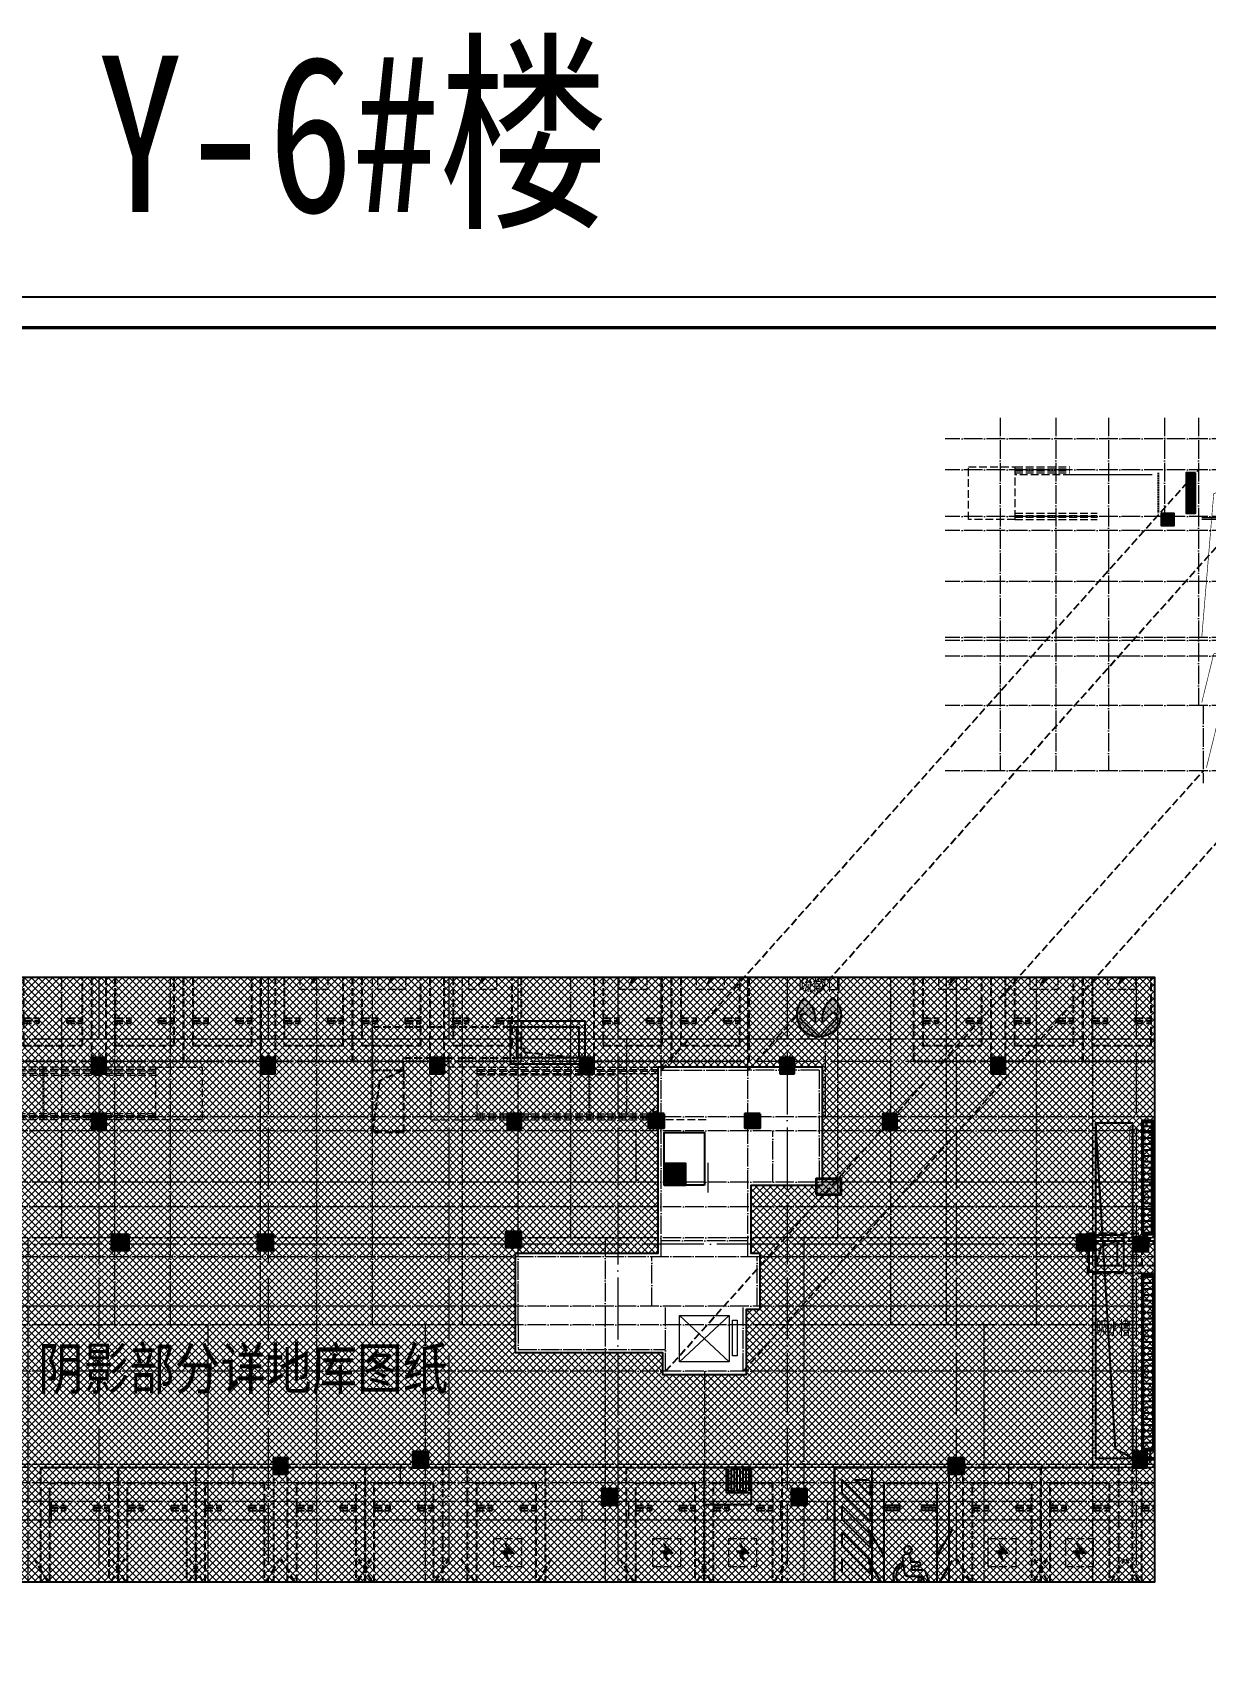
# Model space of a CAD drawing. Extents: x -518115 to 389031, y -231062 to 1628073.
# Drawn here: x 29173 to 66953, y 734889 to 787574 of the extents above; entities that cross this region are included whole.
import ezdxf
from ezdxf.xclip import XClip

# ---------------------------------------------------------------- set-up
doc = ezdxf.new("R2010")
doc.units = 0
doc.header["$LTSCALE"] = 1000
doc.header["$MEASUREMENT"] = 0
doc.header["$XCLIPFRAME"] = 0
for name, pattern in [('#P_--_20B1_001_t3$0$DASH', [0.35, 0.25, -0.1]), ('5、6、7#楼参照$0$DASH', [0.35, 0.25, -0.1]), ('__DASH', [0.35, 0.25, -0.1]), ('DASH', [0.35, 0.25, -0.1]), ('DOTE', [2.4200000000000004, 2, -0.2, 0.02, -0.2]), ('HIDDEN', [0.375, 0.25, -0.125])]:
    doc.linetypes.add(name, pattern=pattern)
for name, color, linetype in [('0-R-风井', 2, 'Continuous'), ('0-R疏散口', 20, 'Continuous'), ('0-R集水坑', 191, 'Continuous'), ('0-设备用房', 1, 'Continuous'), ('A-看线', 4, 'Continuous'), ('HS-A-停车位（标准）', 9, 'Continuous'), ('HS-A-停车场-无障碍', 85, 'Continuous'), ('text', 7, 'Continuous'), ('VPIPE-雨水', 4, 'DASH'), ('人防集水坑', 11, 'Continuous'), ('图框', 140, 'Continuous'), ('审核', 1, 'Continuous'), ('排水', 155, 'Continuous'), ('疏散口', 20, 'Continuous')]:
    doc.layers.add(name, color=color, linetype=linetype)
for name, color, linetype, lineweight in [('3.5方案汇报，与郭总、侯月琴确定户型_t8$0$STAIR', 2, 'Continuous', 18), ('AE-PARKING', 70, '5、6、7#楼参照$0$DASH', 13), ('DOTE', 19, 'DOTE', 9), ('PUB_HATCH', 8, 'Continuous', 9), ('STAIR', 2, 'Continuous', 18), ('S－GG公共尺寸标注', 3, 'Continuous', 18), ('填充', 251, 'Continuous', 5), ('平面-看线', 45, 'Continuous', 15), ('砼柱', 2, 'Continuous', 35)]:
    doc.layers.add(name, color=color, linetype=linetype, lineweight=lineweight)
doc.layers.add('yichutu', color=7, linetype='Continuous', true_color=0xffffff, plot=False)
doc.styles.add('-宋体', font='', dxfattribs={"width": 0.8})
doc.styles.add('_TCH_SPACE', font='SIMPLEX', dxfattribs={"height": 5, "bigfont": 'GBCBIG'})
doc.styles.add('黑体', font='')
doc.styles.get('-宋体').set_extended_font_data('SimSun')
doc.styles.get('黑体').set_extended_font_data('SimHei')

# ---------------------------------------------------------------- blocks, each defined once
blk = doc.blocks.new('A$C27F3146B')
at = {"layer": '填充'}
h = blk.add_hatch(dxfattribs=at)
h.set_pattern_fill('ANSI37', color=196, scale=100, style=0)
h.set_pattern_definition([(45, (794705.0482087337, -474761.836884725), (-112.2532015133644, 112.2532015133644), []), (135, (794705.0482087337, -474761.836884725), (-112.2532015133644, -112.2532015133644), [])])
h.paths.add_polyline_path([(-173596.2673662398, 60248.66726098227), (-119596.2804986985, 60248.66726098227), (-119596.2804986985, 40748.66726215906), (-173596.2673662398, 40748.66726215906)])
h.paths.add_polyline_path([(-160596.2659035687, 57348.7044615738), (-160596.319155223, 57348.66172977228), (-162896.52731281, 57348.66173116158), (-162896.4804838863, 53548.70588016132), (-160596.2665928387, 53548.70036397077), (-160596.266070523, 51348.97482542269), (-165196.0735985684, 51348.97336501715), (-165196.0735996305, 48148.97107665101), (-160446.2674505824, 48148.97107781458), (-160446.2670538203, 47448.70858832612), (-157746.2670527628, 47448.70858833648), (-157746.2647634997, 49548.7713478845), (-157596.2600061282, 49548.63585642254), (-157596.2622953063, 51348.83689374587), (-157596.2633388601, 51348.95122611913), (-157596.2563926554, 57348.70112817473)], flags=16)
h.paths.add_polyline_path([(-130296.4924199551, 53548.70370605699), (-130296.4935976705, 57348.66503180884), (-132595.879143653, 57348.67023002909), (-132595.8791420481, 57348.70336187904), (-135595.8791489319, 57348.70336187904), (-135596.220810074, 51348.97394898016), (-140196.2142739113, 51348.97248957882), (-140196.2138733653, 48148.97400812432), (-135446.2217885255, 48148.97400828393), (-135446.2217933714, 47448.7077118837), (-132746.2217923139, 47448.70771189407), (-132746.2217923176, 49548.70387829858), (-132296.22044065, 49548.70492481295), (-132296.2204405613, 51348.97255527967), (-132596.2180784113, 51348.9503496766), (-132595.8791460291, 53548.70377877884)], flags=16)
at = {"layer": '填充', "color": 196}
for points in [[(-173596.2673662398, 60248.66726098227), (-119596.2804986985, 60248.66726098227), (-119596.2804986985, 40748.66726215906), (-173596.2673662398, 40748.66726215906)], [(-130296.4924199551, 53548.70370605699), (-130296.4935976705, 57348.66503180884), (-132595.879143653, 57348.67023002909), (-132595.8791420481, 57348.70336187904), (-135595.8791489319, 57348.70336187904), (-135596.220810074, 51348.97394898016), (-140196.2142739113, 51348.97248957882), (-140196.2138733653, 48148.97400812432), (-135446.2217885255, 48148.97400828393), (-135446.2217933714, 47448.7077118837), (-132746.2217923139, 47448.70771189407), (-132746.2217923176, 49548.70387829858), (-132296.22044065, 49548.70492481295), (-132296.2204405613, 51348.97255527967), (-132596.2180784113, 51348.9503496766), (-132595.8791460291, 53548.70377877884)]]:
    blk.add_lwpolyline(points, close=True, dxfattribs=at)
blk = doc.blocks.new('A$C1DD019F9')
at = {"layer": '疏散口'}
h = blk.add_hatch(color=256, dxfattribs=at)
edge = h.paths.add_edge_path()
edge.add_line((1657.837590239942, 3315.723901660649), (367.3306208625436, 2025.216944172512))
edge.add_arc((562.7390984487897, 1829.808464785995), 276.3493204781321, 134.999999736071, 315.0000450135555)
edge.add_line((758.1477304548025, 1634.400139819365), (1381.488251060247, 2257.740654682275))
edge.add_arc((-487.2515846193137, 1989.868379143272), 1887.841129295078, -24.12321173134552, 8.157426411511608, ccw=False)
edge.add_arc((-487.2518275084583, 1989.868449001487), 1887.841379523462, 303.5961554791981, 335.8767893464231, ccw=False)
edge.add_arc((1657.83757689014, 1657.627985069564), 1658.095916591085, 89.99999953869542, 228.4172749558772, ccw=False)
h = blk.add_hatch(color=256, dxfattribs=at)
edge = h.paths.add_edge_path()
edge.add_line((1657.837590239942, 3315.723901660649), (2948.344559617341, 2025.216944172512))
edge.add_arc((2752.936082031095, 1829.808464785995), 276.3493204781321, -135.00004501355562, 45.000000263928996, ccw=False)
edge.add_line((2557.527450025082, 1634.400139819365), (1934.186929419636, 2257.740654682275))
edge.add_arc((3802.926765099197, 1989.868379143272), 1887.841129295078, 171.8425735884883, 204.1232117313454)
edge.add_arc((3802.927007988342, 1989.868449001489), 1887.841379523464, 204.123210653577, 236.403844520802)
edge.add_arc((1657.837603589745, 1657.627985069564), 1658.095916591085, 311.5827250441228, 450.0000004613047)
for points in [[(1657.837590239942, 3315.723901660649), (367.3306208625437, 2025.216944172512, 1.000000395120669), (758.1477304548025, 1634.400139819365), (1381.488251060247, 2257.740654682275, -0.1417897514410627), (1235.721885070204, 1218.307265423704, -0.141789732410033), (557.3581269979476, 417.3751685111782, -0.6899650482418342), (1657.837590239942, 3315.723901660649)], [(1657.837590239942, 3315.723901660649), (2948.344559617341, 2025.216944172512, -1.000000395120669), (2557.527450025082, 1634.400139819365), (1934.186929419636, 2257.740654682275, 0.1417897514410627), (2079.953295409679, 1218.307265423704, 0.141789732410033), (2758.317053481937, 417.3751685111782, 0.6899650482418342), (1657.837590239942, 3315.723901660649)]]:
    blk.add_lwpolyline(points, format="xyb", close=True, dxfattribs=at)
blk = doc.blocks.new('充电车位')
at = {"layer": 'AE-PARKING', "linetype": 'ByBlock'}
h = blk.add_hatch(color=1, dxfattribs=at)
h.dxf.hatch_style = 1
h.paths.add_polyline_path([(-1007586.192309124, -1042637.750552036), (-1007473.70691881, -1042375.484842397), (-1007689.223537753, -1042375.484842405), (-1007425.007632948, -1042030.478523538), (-1007514.574478829, -1042281.719792634), (-1007278.962196556, -1042297.991757713)])
at = {"layer": 'AE-PARKING', "color": 1}
for p, q in [((-1007928.602682202, -1041872.947363779), (-1007028.602682206, -1041872.947363779)), ((-1007928.602682199, -1041872.947363779), (-1007928.602682201, -1042772.947363771)), ((-1007028.602682203, -1041872.947363779), (-1007028.602682201, -1042772.947363771)), ((-1007928.602682204, -1042772.947363771), (-1007028.602682201, -1042772.947363771))]:
    blk.add_line(p, q, dxfattribs=at)
at = {"layer": 'AE-PARKING', "color": 1, "linetype": 'ByBlock'}
for p, q in [((-1007425.007632948, -1042030.478523538), (-1007689.223537753, -1042375.484842405)), ((-1007425.007632948, -1042030.478523538), (-1007514.574478829, -1042281.719792634)), ((-1007689.223537753, -1042375.484842405), (-1007473.70691881, -1042375.484842397)), ((-1007278.962196556, -1042297.991757713), (-1007586.192309124, -1042637.750552036)), ((-1007586.192309124, -1042637.750552036), (-1007473.70691881, -1042375.484842397)), ((-1007514.574478829, -1042281.719792634), (-1007278.962196556, -1042297.991757713))]:
    blk.add_line(p, q, dxfattribs=at)
blk = doc.blocks.new('无障碍车位')
at = {"layer": 'HS-A-停车场-无障碍'}
for p, q in [((-1999.966370833223, 3549.95805993129), (-2499.949424952152, 2699.948046519305)), ((-299.9660310738254, 3549.994108829531), (200.0510692202952, 2700.004122582497)), ((-1999.966370833223, 2549.953937348793), (-2499.949424952152, 1699.943923936924)), ((-299.9660310738254, 2549.989986246917), (200.0510692202952, 1699.999999999884)), ((-1999.921941989567, 1079.803519832552), (-1499.922230551136, 1080.002041477826)), ((-1999.918532912969, 919.8035190157825), (-1999.921941989567, 1079.803519832552)), ((-1499.918821489671, 920.0020406610565), (-1499.922230551136, 1080.002041477826)), ((-799.9216950030532, 1079.82955514791), (-299.9219835650874, 1080.028076793067)), ((-799.9182859263383, 919.8295543311397), (-799.9216950030532, 1079.82955514791)), ((-299.9185745030409, 920.0280759762973), (-299.9219835650874, 1080.028076793067)), ((-1999.920237447601, 999.8035194261465), (-1499.920526024303, 1000.002041067695)), ((-1999.918532912969, 919.8035190157825), (-1499.918821489671, 920.0020406610565)), ((-799.9199904612033, 999.8295547415037), (-299.920279037673, 1000.028076382936)), ((-799.9182859263383, 919.8295543311397), (-299.9185745030409, 920.0280759762973))]:
    blk.add_line(p, q, dxfattribs=at)
for points in [[(1300.000000000582, -299.9998376182048), (1300.000000000582, 5200.000162381679), (-2399.999999939115, 5199.993991851457), (-2399.999999938766, -300.0060081484262)], [(-299.999999939464, 5199.993991850992), (-299.9999999396969, 199.9939918509917), (-1999.99999993958, 199.9939918511081), (-1999.999999939697, 5199.993991850992)], [(100.0000000608852, 5199.999999999069), (1300.000000000233, 5200.000162381679), (1300.000000000349, -299.9998376180883), (100.0000000607688, -300.0000000008149)]]:
    blk.add_lwpolyline(points, close=True, dxfattribs=at)
for points in [[(150.0000000002328, 4394.112549694837), (150.0000000002328, 4799.999999999534), (168.3766184075503, 4799.999999999534), (1050.000000000233, 3918.376618406968), (1050.000000000233, 3494.112549694953), (150.0000000002328, 4394.112549694837)], [(592.640687119565, 4799.999999999534), (1016.90475583158, 4799.999999999418), (1050.000000000466, 4766.904755830765), (1050.000000000233, 4342.640687118634), (592.640687119565, 4799.999999999534)], [(150.0000000001164, 3545.584412270924), (150.0000000002328, 3969.848480983172), (1050.000000000233, 3069.848480982939), (1050.000000000233, 2645.584412271157), (150.0000000001164, 3545.584412270924)], [(150.0000000004657, 2697.05627484736), (150.0000000003492, 3121.320343559142), (1050.000000000466, 2221.320343559142), (1050.000000000233, 1797.056274847244), (150.0000000004657, 2697.05627484736)], [(150.0000000001164, 1848.528137423331), (150.0000000002328, 2272.792206135578), (1050.000000000233, 1372.792206135346), (1050.000000000233, 948.5281374235637), (150.0000000001164, 1848.528137423331)], [(150.0000000004657, 999.9999999997672), (150.0000000002328, 1424.264068711549), (1050.000000000466, 524.2640687114326), (1050.000000000233, 99.99999999965075), (150.0000000004657, 999.9999999997672)], [(150.0000000003492, 151.4718625757378), (150.0000000002328, 575.7359312875196), (625.7359312883345, 99.99999999953434), (201.4718625766691, 99.99999999953434), (150.0000000003492, 151.4718625757378)]]:
    blk.add_lwpolyline(points, dxfattribs=at)
for points in [[(-1645.914368988131, 3073.279146465939, 0.3176989922475349), (-1551.65021979122, 3006.659832141828), (-1207.498265077826, 3006.659832141828), (-1190.383440391626, 2876.659832141595), (-1412.411826837342, 2876.659832141828, 0.9999999999999999), (-1412.411826837226, 2746.659832141944), (-1173.268615705194, 2746.659832141828), (-1154.208266746136, 2601.882108147489, 0.9999999999999997), (-896.4326027601492, 2635.818917904515), (-959.0851750035072, 3111.712451194646, 0.3763733494003915), (-1058.229661162943, 3198.659832141828), (-1524.821601287345, 3198.659832141828), (-1657.687476292718, 3573.861488626804, 1), (-1804.739548971644, 3521.787618779112), (-1645.91436890047, 3073.27914621844)], [(-874.3033266931307, 2774.182281254092, 1.763575196078509), (-1516.949411830516, 3238.659832141944), (-1416.467538945493, 3238.659832141828, -1.66239982742272), (-888.017833360238, 2878.354301649495), (-874.3033266961575, 2774.182281252695)]]:
    blk.add_lwpolyline(points, format="xyb", dxfattribs=at)
blk.add_circle((-1067.861835873104, 2349.211395052844), 123, dxfattribs=at)
blk = doc.blocks.new('A$C25A378E3')
at = {"layer": 'HS-A-停车位（标准）', "linetype": 'DASH'}
for p, q in [((299.9288666398497, 4280.200665866025), (299.9276344913524, 4120.200664976728)), ((299.9288666398497, 4280.200665866025), (799.9285807174165, 4280.00894703425)), ((799.9285807174165, 4280.00894703425), (799.9273485837039, 4120.008946264163)), ((1699.929113851395, 4280.193678615266), (1699.927881702897, 4120.19367778569)), ((1699.929113851395, 4280.193678615266), (2199.928827928961, 4280.001959843212)), ((2199.928827928961, 4280.001959843212), (2199.927595795365, 4120.001958953799)), ((299.9276344913524, 4120.200664976728), (799.9273485837039, 4120.008946264163)), ((299.9282505712472, 4200.200665451237), (799.9279646449722, 4200.00894667895)), ((1699.927881702897, 4120.19367778569), (2199.927595795365, 4120.001958953799)), ((1699.928497782676, 4200.193678200361), (2199.928211856517, 4200.001959428308)), ((300.0205537431175, 1700.046125917463), (-199.9740653929766, 2550.049336581258)), ((2200.020893819514, 1700.035927985562), (2700.026429273654, 2550.032717227354))]:
    blk.add_line(p, q, dxfattribs=at)
for points in [[(1.164153218269348e-10, 5499.999999999884), (2499.999999842257, 5499.971898506512), (2499.938176556607, -0.02810114610474557), (-0.06182328553404659, 3.472669050097466e-07)], [(299.9943796824664, 4999.996627852321), (2199.994379562442, 4999.975270717288), (2199.938176575466, -0.02472896687686443), (299.9381766954903, -0.003371831844560802)]]:
    blk.add_lwpolyline(points, close=True, dxfattribs=at)
blk = doc.blocks.new('TIY8O')
at = {"layer": '0-R集水坑', "linetype": 'DASH'}
h = blk.add_hatch(dxfattribs=at)
h.set_pattern_fill('LINE', color=191, scale=100, angle=-90.00000000000006, style=0)
h.set_pattern_definition([(270, (-235326.6603705898, -492619.8195465856), (95.25, -7.876661409549766e-14), [])])
h.paths.add_polyline_path([(251192.714674465, 63602.66983472076), (251192.7093475896, 62902.669904932), (250492.7095668054, 62902.67580823865), (250492.7161997986, 63602.67580820792)])
at = {"layer": '0-R集水坑', "color": 191, "elevation": 0.4327255357110903}
for points in [[(250442.7090580211, 62452.68549320343), (251942.7090579913, 62452.67601750753), (251942.7166385491, 63652.67601748332), (250442.7166385789, 63652.68549317922)], [(251242.7159861337, 63652.66910502905), (251242.7089670943, 62852.66910505909), (250442.7091281175, 62852.67624693047), (250442.7166384909, 63652.67624689624)]]:
    blk.add_lwpolyline(points, close=True, dxfattribs=at)
at = {"layer": '0-R集水坑', "color": 191, "linetype": 'DASH', "elevation": 0.4327255357110903}
blk.add_lwpolyline([(251192.714674465, 63602.66983472076), (251192.7093475896, 62902.669904932), (250492.7095668054, 62902.67580823865), (250492.7161997986, 63602.67580820792)], close=True, dxfattribs=at)
blk = doc.blocks.new('TYUIYOIUO')
at = {"layer": '0-R-风井', "linetype": '__DASH'}
for p, q in [((-264158.5725991763, 798516.8934820474), (-264158.5725991765, 799916.5373862041)), ((-264158.5725991765, 799916.5373862041), (-259507.7023300127, 799916.5373862041)), ((-259507.7023300127, 799916.5373862041), (-257507.7023361755, 799916.6615097872)), ((-259507.6883202697, 798916.6500879359), (-259507.7023300127, 799916.5373862041)), ((-257507.7023361755, 799916.6615097872), (-257507.7023361755, 798916.6500879359)), ((-257507.7023361755, 799916.6615097872), (-257507.7023361755, 798916.6500879359)), ((-263158.6853020123, 798916.6500879359), (-259507.6883209865, 798916.7012432305)), ((-263158.6853020123, 798516.942518539), (-263158.6853020123, 798916.6500879359)), ((-257507.7023361755, 798916.6500879359), (-259507.6883202697, 798916.6500879359)), ((-264158.5725991763, 798516.8934820474), (-263158.6853020123, 798516.942518539)), ((-264158.5025382738, 796516.9074991803), (-264158.5725991763, 798516.8934820474)), ((-263158.6853020123, 798516.942518539), (-263158.491117036, 796516.9425302772)), ((-263158.491117036, 796516.9425302772), (-264158.5025382738, 796516.9074991803)), ((-263158.491117036, 796516.9425302772), (-264158.5025382738, 796516.9074991803)), ((-241108.5185140612, 793266.6354825979), (-238408.6132469426, 793266.6354825979)), ((-241108.5185140612, 791966.6554982531), (-241108.5185140612, 793266.6354825979)), ((-240858.5185140612, 793016.6354825979), (-240158.6312157929, 793016.6494923409)), ((-240858.5185140612, 792216.6494985037), (-240858.5185140612, 793016.6354825979)), ((-240858.5185140612, 793016.6354825979), (-238658.6132469426, 793016.6354825979)), ((-240858.5185140612, 792216.6554982531), (-240858.5185140612, 793016.6354825979)), ((-240158.6312157929, 793016.6494923409), (-240158.5070922098, 792216.6494985037)), ((-239358.5516247794, 793016.641482356), (-238658.6643265111, 793016.6554920991)), ((-239358.5516247794, 792216.6554982618), (-239358.5516247794, 793016.641482356)), ((-238408.6132469426, 791966.6554982531), (-241108.5185140612, 791966.6554982531)), ((-238658.6132469426, 792216.6554982531), (-240858.5185140612, 792216.6554982531)), ((-240158.5070922098, 792216.6494985037), (-240858.5185140612, 792216.6494985037)), ((-240158.5070922098, 792216.6494985037), (-240858.5185140612, 792216.6494985037)), ((-238658.5402029281, 792216.6554982618), (-239358.5516247794, 792216.6554982618)), ((-238658.5402029281, 792216.6554982618), (-239358.5516247794, 792216.6554982618))]:
    blk.add_line(p, q, dxfattribs=at)
for points in [[(-259507.7023300127, 799916.5373862041), (-259257.706248251, 799105.6969416591), (-257507.7023361755, 798916.6500879359)], [(-263158.5611773836, 798516.893482034), (-263926.9362684062, 798170.6301591012), (-264158.5025382738, 796516.9074991803)], [(-240158.6312136192, 793016.6354825979), (-240689.6595174272, 792820.6648067322), (-240858.5006222127, 792216.6494985037)], [(-239358.5516247794, 793016.6354825979), (-238811.7142363426, 792873.5311348168), (-238658.6132469426, 792216.6554982531)]]:
    blk.add_lwpolyline(points, dxfattribs=at)
blk = doc.blocks.new('DFBFBFBGF')
at = {"layer": 'STAIR', "color": 246, "linetype": '#P_--_20B1_001_t3$0$DASH'}
for p, q in [((293136.325158803, 754230.1456084143), (287316.5787030022, 754230.1456084143)), ((293136.3251588031, 754160.1456084616), (287316.5787030022, 754160.1456084708)), ((293136.3251588029, 754100.1456084616), (287316.5787030022, 754100.1456084704)), ((293136.3251588018, 754030.1456084143), (287316.5787030022, 754030.1456084145)), ((288716.325158803, 753970.1456084145), (293136.3251588018, 753970.1456083918)), ((293136.3251588018, 754030.1456084143), (293136.325158803, 754230.1456084143)), ((293136.325158803, 752730.1456083826), (287316.5787030022, 752730.1456085002)), ((293136.3251588031, 752660.1456084299), (287316.5787030022, 752660.1456085349)), ((293136.3251588029, 752600.1456084299), (287316.5787030022, 752600.1456085352)), ((293136.3251588018, 752530.1456083826), (287316.5787030022, 752530.1456085071)), ((293136.3251588018, 752530.1456083826), (293136.325158803, 752730.1456083826))]:
    blk.add_line(p, q, dxfattribs=at)
blk.add_lwpolyline([(293136.325158803, 754230.1456084143), (294636.325158803, 754230.1456084143), (294636.325158803, 752530.1456083859), (293136.325158803, 752530.1456083859)], close=True, dxfattribs=at)
at = {"layer": '审核', "color": 58, "linetype": 'HIDDEN', "ltscale": 0.2}
blk.add_line((289519.4158324369, 752530.1456084601), (289519.4158324566, 754230.1456084143), dxfattribs=at)
blk = doc.blocks.new('FSFSFASFSFESFSEF')
at = {"layer": '人防集水坑', "ltscale": 0.8}
h = blk.add_hatch(dxfattribs=at)
h.set_pattern_fill('GRATE', color=256, scale=75, style=0)
h.set_pattern_definition([(270, (-806039.3574039747, 23438904.07928268), (59.53125, -1.822618869043522e-14), []), (360, (-806039.3574039747, 23438904.07928268), (8.748522416193854e-14, 238.125), [])])
h.paths.add_polyline_path([(286466.5787021541, 761315.5335229017), (287066.5787021541, 761315.5335229017), (287066.5787021541, 760715.5335229017), (286466.5787021541, 760715.5335229017)])
at = {"layer": '人防集水坑'}
for points in [[(287116.5787021541, 760665.5335229017), (286416.5787021541, 760665.5335229017), (286416.5787021541, 761365.5335229017), (287116.5787021541, 761365.5335229017)], [(287066.5787021541, 760715.5335229017), (286466.5787021541, 760715.5335229017), (286466.5787021541, 761315.5335229017), (287066.5787021541, 761315.5335229017)]]:
    blk.add_lwpolyline(points, close=True, dxfattribs=at)
at = {"layer": '排水'}
blk.add_lwpolyline([(285816.5787021536, 760665.5335229018), (287116.5787021536, 760665.5335229018), (287116.5787021534, 762365.5335229018), (285816.5787021534, 762365.5335229018)], close=True, dxfattribs=at)
blk = doc.blocks.new('A$C24B36177')
for points in [[(-94775.00000000023, -16697.00265675376), (-95225.00000000023, -16697.00265675376), (-95225.00000000023, -17197.00265675376), (-94775.00000000023, -17197.00265675376)], [(-89325.00000000023, -16697.00265675376), (-89775.00000000023, -16697.00265675376), (-89775.00000000023, -17197.00265675376), (-89325.00000000023, -17197.00265675376)], [(-83875.00000000023, -16697.00265675376), (-84325.00000000023, -16697.00265675376), (-84325.00000000023, -17197.00265675376), (-83875.00000000023, -17197.00265675376)], [(-79050.00000000023, -16697.00265675376), (-79500.00000000023, -16697.00265675376), (-79500.00000000023, -17197.00265675376), (-79050.00000000023, -17197.00265675376)], [(-72599.99999999988, -16697.00265675376), (-73049.99999999988, -16697.00265675376), (-73049.99999999988, -17197.00265675376), (-72599.99999999988, -17197.00265675376)], [(-65799.99999999988, -16697.00265675376), (-66249.99999999988, -16697.00265675376), (-66249.99999999988, -17197.00265675376), (-65799.99999999988, -17197.00265675376)], [(-94775.00000000023, -18497.00265675376), (-95225.00000000023, -18497.00265675376), (-95225.00000000023, -18997.00265675376), (-94775.00000000023, -18997.00265675376)], [(-81388.27152348321, -18497.00265675376), (-81838.27152348321, -18497.00265675376), (-81838.27152348321, -18997.00265675376), (-81388.27152348321, -18997.00265675376)], [(-76788.27152348321, -18497.00265675376), (-77288.27152348321, -18497.00265675376), (-77288.27152348321, -18947.00265675376), (-76788.27152348321, -18947.00265675376)], [(-73688.27152348321, -18497.00265675376), (-74188.27152348321, -18497.00265675376), (-74188.27152348321, -18947.00265675376), (-73688.27152348321, -18947.00265675376)], [(-69288.27152348321, -18497.00265675376), (-69738.27152348321, -18497.00265675376), (-69738.27152348321, -18997.00265675376), (-69288.27152348321, -18997.00265675376)], [(-71888.27152348321, -21097.00265675376), (-71088.27152348321, -21097.00265675376), (-71088.27152348321, -20597.00265675376), (-71888.27152348321, -20597.00265675376)], [(-94588.27152348321, -22897.00265675364), (-94038.27152348321, -22897.00265675364), (-94038.27152348321, -22397.00265675364), (-94588.27152348321, -22397.00265675364)], [(-89888.27152348321, -22897.00265675364), (-89388.27152348321, -22897.00265675364), (-89388.27152348321, -22397.00265675364), (-89888.27152348321, -22397.00265675364)], [(-81388.27152348321, -22297.00265675364), (-81888.27152348321, -22297.00265675364), (-81888.27152348321, -22797.00265675364), (-81388.27152348321, -22797.00265675364)], [(-62888.27152348321, -22397.00265675376), (-63488.27152348321, -22397.00265675376), (-63488.27152348321, -22897.00265675376), (-62888.27152348321, -22897.00265675376)], [(-61188.27152348321, -22474.99999965215), (-61688.27152348321, -22474.99999965215), (-61688.27152348321, -22924.99999965215), (-61188.27152348321, -22924.99999965215)], [(-84388.27152348321, -29397.00265675376), (-84888.27152348321, -29397.00265675376), (-84888.27152348321, -29897.00265675376), (-84388.27152348321, -29897.00265675376)], [(-61238.27152348321, -29397.00265675376), (-61688.27152348321, -29397.00265675376), (-61688.27152348321, -29897.00265675376), (-61238.27152348321, -29897.00265675376)], [(-88924.99999999988, -29597.00265675376), (-89374.99999999988, -29597.00265675376), (-89374.99999999988, -30097.00265675376), (-88924.99999999988, -30097.00265675376)], [(-67124.99999999988, -29597.00265675376), (-67624.99999999988, -29597.00265675376), (-67624.99999999988, -30097.00265675376), (-67124.99999999988, -30097.00265675376)], [(-78288.27152348321, -30597.00265675376), (-78788.27152348321, -30597.00265675376), (-78788.27152348321, -31097.00265675376), (-78288.27152348321, -31097.00265675376)], [(-72188.27152348321, -30597.00265675376), (-72688.27152348321, -30597.00265675376), (-72688.27152348321, -31097.00265675376), (-72188.27152348321, -31097.00265675376)]]:
    blk.add_hatch(color=1).paths.add_polyline_path(points)
at = {"layer": '砼柱', "color": 1, "lineweight": 35}
for points in [[(-94775.00000000023, -16697.00265675376), (-95225.00000000023, -16697.00265675376), (-95225.00000000023, -17197.00265675376), (-94775.00000000023, -17197.00265675376)], [(-89325.00000000023, -16697.00265675376), (-89775.00000000023, -16697.00265675376), (-89775.00000000023, -17197.00265675376), (-89325.00000000023, -17197.00265675376)], [(-83875.00000000023, -16697.00265675376), (-84325.00000000023, -16697.00265675376), (-84325.00000000023, -17197.00265675376), (-83875.00000000023, -17197.00265675376)], [(-79050.00000000023, -16697.00265675376), (-79500.00000000023, -16697.00265675376), (-79500.00000000023, -17197.00265675376), (-79050.00000000023, -17197.00265675376)], [(-72599.99999999988, -16697.00265675376), (-73049.99999999988, -16697.00265675376), (-73049.99999999988, -17197.00265675376), (-72599.99999999988, -17197.00265675376)], [(-65799.99999999988, -16697.00265675376), (-66249.99999999988, -16697.00265675376), (-66249.99999999988, -17197.00265675376), (-65799.99999999988, -17197.00265675376)], [(-94775.00000000023, -18497.00265675376), (-95225.00000000023, -18497.00265675376), (-95225.00000000023, -18997.00265675376), (-94775.00000000023, -18997.00265675376)], [(-81388.27152348321, -18497.00265675376), (-81838.27152348321, -18497.00265675376), (-81838.27152348321, -18997.00265675376), (-81388.27152348321, -18997.00265675376)], [(-76788.27152348321, -18497.00265675376), (-77288.27152348321, -18497.00265675376), (-77288.27152348321, -18947.00265675376), (-76788.27152348321, -18947.00265675376)], [(-73688.27152348321, -18497.00265675376), (-74188.27152348321, -18497.00265675376), (-74188.27152348321, -18947.00265675376), (-73688.27152348321, -18947.00265675376)], [(-69288.27152348321, -18497.00265675376), (-69738.27152348321, -18497.00265675376), (-69738.27152348321, -18997.00265675376), (-69288.27152348321, -18997.00265675376)], [(-71888.27152348321, -21097.00265675376), (-71088.27152348321, -21097.00265675376), (-71088.27152348321, -20597.00265675376), (-71888.27152348321, -20597.00265675376)], [(-94588.27152348321, -22897.00265675364), (-94038.27152348321, -22897.00265675364), (-94038.27152348321, -22397.00265675364), (-94588.27152348321, -22397.00265675364)], [(-89888.27152348321, -22897.00265675364), (-89388.27152348321, -22897.00265675364), (-89388.27152348321, -22397.00265675364), (-89888.27152348321, -22397.00265675364)], [(-81388.27152348321, -22297.00265675364), (-81888.27152348321, -22297.00265675364), (-81888.27152348321, -22797.00265675364), (-81388.27152348321, -22797.00265675364)], [(-62888.27152348321, -22397.00265675376), (-63488.27152348321, -22397.00265675376), (-63488.27152348321, -22897.00265675376), (-62888.27152348321, -22897.00265675376)], [(-61188.27152348321, -22474.99999965215), (-61688.27152348321, -22474.99999965215), (-61688.27152348321, -22924.99999965215), (-61188.27152348321, -22924.99999965215)], [(-84388.27152348321, -29397.00265675376), (-84888.27152348321, -29397.00265675376), (-84888.27152348321, -29897.00265675376), (-84388.27152348321, -29897.00265675376)], [(-61238.27152348321, -29397.00265675376), (-61688.27152348321, -29397.00265675376), (-61688.27152348321, -29897.00265675376), (-61238.27152348321, -29897.00265675376)], [(-88924.99999999988, -29597.00265675376), (-89374.99999999988, -29597.00265675376), (-89374.99999999988, -30097.00265675376), (-88924.99999999988, -30097.00265675376)], [(-67124.99999999988, -29597.00265675376), (-67624.99999999988, -29597.00265675376), (-67624.99999999988, -30097.00265675376), (-67124.99999999988, -30097.00265675376)], [(-78288.27152348321, -30597.00265675376), (-78788.27152348321, -30597.00265675376), (-78788.27152348321, -31097.00265675376), (-78288.27152348321, -31097.00265675376)], [(-72188.27152348321, -30597.00265675376), (-72688.27152348321, -30597.00265675376), (-72688.27152348321, -31097.00265675376), (-72188.27152348321, -31097.00265675376)]]:
    blk.add_lwpolyline(points, close=True, dxfattribs=at)
blk = doc.blocks.new('A$C74D73064')
at = {"layer": '0-R集水坑', "linetype": 'DASH'}
h = blk.add_hatch(dxfattribs=at)
h.set_pattern_fill('LINE', color=191, scale=200, angle=-360.0000000000001, style=0)
h.set_pattern_definition([(360, (2234554.834628493, 1888472.282317798), (1.399771291425425e-13, 190.5), [])])
h.paths.add_polyline_path([(38766.75062372, 62072.26089928485), (39016.75930549414, 62072.26089928485), (39016.75336543773, 65654.62808189087), (38766.75173417781, 65654.62997684174)])
h = blk.add_hatch(dxfattribs=at)
h.set_pattern_fill('LINE', color=191, scale=200, angle=2.016665092844712e-05, style=0)
h.set_pattern_definition([(2.016665091572532e-05, (2234554.196021395, 1877325.925323331), (-6.70511342093505e-05, 190.4999999999882), [])])
h.paths.add_polyline_path([(38766.7495959216, 55122.26191240619), (39066.7592981651, 55122.26201795961), (39066.75173184997, 60707.51633181155), (38766.7501008762, 60707.51812130259)])
h = blk.add_hatch(dxfattribs=at)
h.set_pattern_fill('LINE', color=191, scale=200, angle=-450.0000000000001, style=0)
h.set_pattern_definition([(270, (1862169.694894568, -2140718.818942202), (190.5, -1.749714114281781e-13), [])])
h.paths.add_polyline_path([(38766.76187764143, 55069.26506257104), (38766.76187764143, 54819.2563807969), (47265.2763028515, 54819.2013576905), (47265.27819771157, 55069.1910152972)])
at = {"color": 3}
blk.add_lwpolyline([(-14883.2465761248, 70322.25548036373), (39116.74029141653, 70322.25548036373), (39116.74029141653, 50822.25548154057), (-14883.2465761248, 50822.25548154057)], close=True, dxfattribs=at)
at = {"color": 251, "true_color": 0x636466}
blk.add_lwpolyline([(28416.52837015991, 63622.29192543845), (28416.52719244454, 67422.2532511903), (26117.14164646203, 67422.25844941067), (26117.14164806693, 67422.2915812605), (23117.14164118306, 67422.2915812605), (23116.79998004099, 61422.56216836174), (18516.80651620368, 61422.56070896029), (18516.80691674969, 58222.56222750584), (23266.79900158953, 58222.56222766545), (23266.79899674363, 57522.29593126522), (25966.79899780115, 57522.29593127558), (25966.79899779742, 59622.29209768015), (26416.80034946499, 59622.29314419453), (26416.8003495537, 61422.56077466125), (26116.8027117037, 61422.53856905818), (26117.14164408587, 63622.2919981603)], close=True, dxfattribs=at)
at = {"layer": '0-R集水坑', "color": 191, "linetype": 'ByBlock'}
for points in [[(39066.75930358691, 62022.2608845029), (38716.75038434786, 62022.2608845029), (38716.75201360439, 65719.38768014603), (39066.7534073994, 65719.38754234009)], [(39066.7598766532, 62022.26088450302), (39066.7598766532, 62372.26980374206), (39966.69965575845, 62372.26241956279), (39966.69951795251, 62022.26102576777)], [(39116.7593137502, 55072.26202067442), (38716.75039451942, 55072.26187987113), (38716.75035730167, 60772.27580667823), (39116.75175102707, 60772.27580966626)], [(38716.76186285948, 54769.25638270425), (38716.76186285948, 55119.26530194329), (47330.03590152506, 55119.2579177639), (47330.03576371912, 54769.25652396888)]]:
    blk.add_lwpolyline(points, close=True, dxfattribs=at)
at = {"layer": '0-R集水坑', "color": 191}
for points in [[(39016.75930549426, 62072.26089928485), (38766.75062372012, 62072.26089928485), (38766.75173417781, 65654.62997684174), (39016.75336543773, 65654.62808189087)], [(39066.7592981651, 55122.26201795961), (38766.75061623927, 55122.26191240654), (38766.7501008762, 60707.51812130259), (39066.75173184997, 60707.51633181155)], [(38766.76187764143, 54819.2563807969), (38766.76187764143, 55069.26506257104), (47265.27819822077, 55069.25819719047), (47265.2763032699, 54819.25656593055)]]:
    blk.add_lwpolyline(points, close=True, dxfattribs=at)
at = {"layer": '3.5方案汇报，与郭总、侯月琴确定户型_t8$0$STAIR'}
for p, q in [((25416.75108462421, 59422.41050637525), (23816.75108462374, 57922.41050637665)), ((23816.75108462374, 59422.41050637525), (25416.75108462421, 57922.41050637665))]:
    blk.add_line(p, q, dxfattribs=at)
for points in [[(23816.75108462374, 57922.41050637665), (23816.75108462374, 59422.41050637525), (25416.75108462421, 59422.41050637525), (25416.75108462421, 57922.41050637665)], [(25516.75108461466, 58122.41050649213), (25516.75108461466, 59272.4105064926), (25666.75108461746, 59272.4105064926), (25666.75108461746, 58122.41050649213)]]:
    blk.add_lwpolyline(points, close=True, dxfattribs=at)
at = {"layer": 'A-看线', "linetype": 'ByBlock'}
blk.add_lwpolyline([(38416.75956273824, 65619.41500267561), (37216.75956273824, 65619.41500267561), (37216.7476201891, 54822.24419123679), (38416.74761840131, 54822.24419123679)], close=True, dxfattribs=at)
blk.add_lwpolyline([(37216.75956273824, 65619.41500267561), (37854.7963648939, 55130.72690042388), (38416.74761840119, 54823.24419135787)], dxfattribs=at)
at = {"layer": 'DOTE', "color": 5}
for p, q in [((5105.035101130488, 93136.92275867716), (5105.035101130488, 8148.87607650971)), ((10555.03510113072, 93136.92275867704), (10555.03510113072, 8148.876076509594)), ((16380.03510113072, 93136.92275867704), (16380.03510113072, 8148.876076509594)), ((21830.03510113072, 93136.92275867704), (21830.03510113072, 8148.876076509594)), ((27280.03510113072, 93136.92275867704), (27280.03510113072, 8148.876076509594)), ((32730.03510113072, 93136.92275867704), (32730.03510113072, 8148.876076509594)), ((38530.03510113072, 93136.92275867704), (38530.03510113072, 8148.876076509594)), ((-86385.24772744614, 67619.25646164955), (196116.0437006026, 67619.25646164955)), ((196116.043700602, 61719.25646164967), (-86385.24772744614, 61719.25646164967)), ((196116.0437006027, 54519.25646164967), (-86385.24772744614, 54519.25646164967))]:
    blk.add_line(p, q, dxfattribs=at)
at = {"layer": 'DOTE', "linetype": 'DOTE', "ltscale": 0.3}
for p, q in [((23216.74944925855, 67322.78964729165), (26016.74945357826, 67322.78964729153)), ((28316.27628998645, 67322.55762281164), (26016.79958922928, 67322.55762281176)), ((28316.27628998633, 67322.55762281164), (28316.55766128725, 63722.29177166708)), ((26016.95532854507, 61822.2420692587), (23216.95479955082, 61822.2441108973)), ((18616.76024767908, 59122.52641291439), (18616.76025001111, 58322.52648810181)), ((18616.76024771039, 58322.52648810181), (23366.56599865551, 58322.5265019479))]:
    blk.add_line(p, q, dxfattribs=at)
at = {"layer": 'STAIR', "color": 246, "linetype": '#P_--_20B1_001_t3$0$DASH'}
blk.add_line((24666.94139335572, 65722.40946812241), (23316.94501937064, 65722.4094676493), dxfattribs=at)
at = {"layer": 'STAIR'}
blk.add_lwpolyline([(24726.94838055372, 64340.87372381915), (24726.95368791558, 63382.40992208652)], dxfattribs=at)
at = {"layer": 'S－GG公共尺寸标注', "color": 8, "const_width": 20}
for points in [[(38416.7503843311, 65469.39262988453), (38316.7503843311, 65469.39262988453), (38316.7503843311, 64969.39262988453), (38416.7503843311, 64969.39262988453)], [(38716.75038432481, 65469.39262988686), (38816.75038432481, 65469.39262988686), (38816.75038432481, 64969.39262988686), (38716.75038432481, 64969.39262988686)]]:
    blk.add_lwpolyline(points, dxfattribs=at)
for name, p in [('A$C24B36177', (100104.7992927884, 84419.25646130543)), ('A$C27F3146B', (158713.020790115, 10073.58821938152)), ('DFBFBFBGF', (-286199.8252656228, -686807.6532554035))]:
    blk.add_blockref(name, p)
at = {"xscale": -1}
for name, p in [('DFBFBFBGF', (310433.5237215935, -686807.4896293634)), ('FSFSFASFSFESFSEF', (310433.5237219647, -697043.1230087691))]:
    blk.add_blockref(name, p, dxfattribs=at)
at = {"layer": '0-R疏散口', "xscale": -0.4305656706515025, "yscale": 0.4305656706515025, "zscale": 0.4305656706515025, "rotation": 181.4259203059818}
blk.add_blockref('A$C1DD019F9', (27571.87661349843, 69811.8500763221), dxfattribs=at)
at = {"layer": '0-R集水坑', "xscale": -1}
blk.add_blockref('TIY8O', (276559.4624071725, -9133.429019047413, -0.4327255357110903), dxfattribs=at)
at = {"layer": 'AE-PARKING', "rotation": 359.9974937272497}
for p in [(1019554.211167111, 1112662.743279228), (1022054.149343826, 1112662.743278881), (1024992.076998554, 1112662.743279228), (1029829.211167111, 1112662.743279228), (1032329.149343826, 1112662.743278881), (1040129.152875881, 1112662.743278881), (1043079.21293316, 1112662.743279228), (1045579.151109874, 1112662.743278881)]:
    blk.add_blockref('充电车位', p, dxfattribs=at)
at = {"layer": 'AE-PARKING', "xscale": -1, "rotation": 180.0025062727504}
for p in [(1025804.949689152, -990495.0022709912), (1030931.916758784, -990495.0022711696), (1033381.178236757, -990494.9908901865), (1041729.211167153, -990494.9908901865), (1044229.211167153, -990494.9908901865)]:
    blk.add_blockref('充电车位', p, dxfattribs=at)
at = {"layer": 'HS-A-停车位（标准）'}
blk.add_blockref('TYUIYOIUO', (278075.2999756153, -731194.3965097175), dxfattribs=at)
at = {"layer": 'HS-A-停车位（标准）', "linetype": 'DASH', "xscale": -1, "rotation": 179.9993559612105}
for p in [(2380.035101088695, 73119.25646095606), (5330.096924374113, 73119.25646130368), (7830.035101088695, 73119.25646095606), (10780.09692437423, 73119.25646130368), (13280.03510108881, 73119.25646095606), (16217.9627558178, 73119.25646130368), (21055.09692437423, 73119.25646130368), (23555.03510108881, 73119.25646095606), (31355.03863314434, 73119.25646095606), (34305.09869042295, 73119.25646130368), (36805.03686713753, 73119.25646095606)]:
    blk.add_blockref('A$C25A378E3', p, dxfattribs=at)
at = {"layer": 'HS-A-停车位（标准）', "linetype": 'DASH', "rotation": 0.000644038787326284}
for p in [(3230.158747633686, 49019.2564625392), (5730.096924348152, 49019.25646219146), (8230.096924348152, 49019.25646219146), (11180.09692434815, 49019.25646218157), (13680.09692434815, 49019.25646218157), (16980.0969243882, 49019.24508119456), (22107.06399402046, 49019.24508101633), (24607.06399402057, 49019.25646199903), (32955.09692441649, 49019.25646199915), (35455.09692441649, 49019.25646199903), (38405.0969244166, 49019.25646199903)]:
    blk.add_blockref('A$C25A378E3', p, dxfattribs=at)
at = {"layer": 'HS-A-停车场-无障碍', "rotation": 180}
blk.add_blockref('无障碍车位', (30105.03510119196, 54219.82117061084), dxfattribs=at)
at = {"layer": '0-R疏散口', "style": '-宋体', "width": 0.75}
blk.add_text('疏散口', height=450, dxfattribs=at).set_placement((27647.95893533726, 69880.72005112586))
at = {"layer": '0-设备用房', "style": '_TCH_SPACE'}
blk.add_text('吸水槽', height=506.3829787234042, dxfattribs=at).set_placement((37245.25269176194, 58749.31928868301))
blk = doc.blocks.new('HFHFTHFD')
at = {"layer": 'DOTE', "linetype": 'DOTE', "ltscale": 0.3}
for p, q in [((420616.5787028493, 612948.8100463543), (420616.5787028495, 593448.8100475312)), ((422416.5787019647, 601748.8100391305), (422416.5787019647, 612948.8100463543)), ((425316.5787020741, 601748.8100473222), (425316.5787020741, 612948.8100463543)), ((427116.5787021646, 601748.8100473222), (427116.5787027501, 612948.8100463543)), ((428816.5787016117, 604548.8100388076), (428816.5787015849, 612948.8100463543)), ((431716.5787021924, 603949.0803065526), (431716.5787021923, 612948.8100463543)), ((434516.5787031293, 603949.0803065526), (434516.5787031293, 612948.8100463543)), ((437416.57870371, 604548.8100388076), (437416.5787037368, 612948.8100463543)), ((439116.5787031571, 601748.8100473222), (439116.5787025715, 612948.8100463543)), ((440916.5787032476, 601748.8100473222), (440916.5787032476, 612948.8100463543)), ((443816.578703357, 601748.8100391305), (443816.5787033571, 612948.8100463543)), ((445616.5787024723, 612948.8100463543), (445616.5787024723, 593448.8100475312)), ((447416.5787015875, 601748.8100391305), (447416.5787015874, 612948.8100463543)), ((450316.5787016969, 601748.8100473222), (450316.5787016969, 612948.8100463543)), ((452116.5787017875, 601748.8100473222), (452116.578702373, 612948.8100463543)), ((453816.5787012345, 604548.8100388076), (453816.5787012078, 612948.8100463543)), ((456716.5787018152, 603949.0803065526), (456716.5787018152, 612948.8100463543)), ((459516.5787027521, 603949.0803065526), (459516.5787027522, 612948.8100463543)), ((462416.5787033328, 604548.8100388076), (462416.5787033596, 612948.8100463543)), ((464116.57870278, 601748.8100473222), (464116.5787021944, 612948.8100463543)), ((465916.5787028704, 601748.8100473222), (465916.5787028704, 612948.8100463543)), ((468816.5787029798, 601748.8100391305), (468816.5787029798, 612948.8100463543)), ((470616.5787020952, 612948.8100463543), (470616.5787020951, 593448.8100475312)), ((472616.5787020951, 610948.8100463543), (418616.5787028495, 610948.8100463543)), ((429216.5787418562, 608448.8079394411), (429216.5792071599, 610948.8075475836)), ((435616.5800621139, 608448.8079394314), (435616.5805274176, 610948.8075475739)), ((455616.5773428306, 608448.8079394314), (455616.5768775269, 610948.8075475739)), ((462016.5786630883, 608448.8079394411), (462016.5781977847, 610948.8075475836)), ((472616.5787020951, 608448.8100463543), (418616.5787028495, 608448.8100463543)), ((472616.5787020951, 607998.8100463543), (418616.5787028495, 607998.8100463543)), ((430916.5787021924, 606348.8100465569), (430916.5787021922, 608448.8100463543)), ((435316.5787031294, 606348.8100465569), (435316.5787031293, 608448.8100463543)), ((455916.5787018151, 606348.8100465569), (455916.5787018152, 607998.8100463542)), ((460316.5787027521, 606348.8100465569), (460316.5787027522, 607998.8100463542)), ((472616.5787020951, 606348.8100465569), (418616.5787028495, 606348.8100465569)), ((472616.5787020951, 605548.8100406288), (418616.5787028495, 605548.8100406289)), ((472616.5787020951, 604548.8100471114), (418616.5787028495, 604548.8100471116)), ((429916.7956125877, 604548.8100471115), (429916.5572264311, 593448.8100475312)), ((436316.361792734, 604548.8100471115), (436316.6001788905, 593448.8100475312)), ((454916.7956122105, 604548.8100471115), (454916.5572260541, 593448.8100475312)), ((461316.3617923568, 604548.8100471115), (461316.6001785134, 593448.8100475312)), ((418616.5787028495, 603949.0803176122), (472616.5787020951, 603949.0802720234)), ((431416.5779594908, 602348.8100463725), (431416.5779592263, 603948.8100463734)), ((434816.5794645891, 602348.8100463725), (434816.5794648536, 603948.8100463734)), ((456416.5779403554, 602348.8100463725), (456416.5779400909, 603948.8100463734)), ((459816.5794454537, 602348.8100463725), (459816.5794457182, 603948.8100463734)), ((472616.5787020951, 602348.8100463724), (418616.5787028495, 602348.8100463726)), ((431866.5787074884, 600248.8100463784), (431866.5787075731, 602348.8100463543)), ((434366.5786978334, 600248.8100463304), (434366.5786977486, 602348.8100463543)), ((456866.5787071111, 600248.8100463304), (456866.5787071959, 602348.8100463543)), ((459366.5786974561, 600248.8100463784), (459366.5786973714, 602348.8100463543)), ((472616.5787020951, 601748.8100473221), (418616.5787028495, 601748.8100473222)), ((424116.5787026776, 601748.8100392178), (424116.5787026776, 593448.8100475312)), ((442116.5787120232, 601748.8100392178), (442116.5787120232, 593448.8100475312)), ((449116.5786929213, 601748.8100392178), (449116.5786929213, 593448.8100475312)), ((467116.5787022669, 601748.8100392178), (467116.5787022669, 593448.8100475312)), ((472616.5787020951, 600248.810045596), (418616.5787028495, 600248.8100466327)), ((433116.5787096269, 600248.8100463543), (433116.5787096269, 593448.8100475312)), ((458116.5786953176, 600248.8100463543), (458116.5786953176, 593448.8100475312)), ((472616.5787020951, 597248.8100389724), (418616.5787028495, 597248.8100389724)), ((423316.5787026776, 597248.8100389725), (423316.5787026776, 596648.8100389723)), ((442916.5787231674, 597248.8100389725), (442916.5787231674, 596648.8100389723)), ((448316.5786817771, 597248.8100389725), (448316.5786817771, 596648.8100389723)), ((467916.5787022669, 597248.8100389725), (467916.578702267, 596648.8100389723)), ((472616.5787020951, 596648.8100389723), (418616.5787028495, 596648.8100389723)), ((472616.5787020951, 596048.810047531), (418616.5787028495, 596048.810047531)), ((429166.6130644571, 596048.8100475312), (429166.6001787189, 595448.8100475312)), ((430666.5829980801, 596048.8100475312), (430666.5958838182, 595448.8100475312)), ((435566.574427765, 596048.8100475312), (435566.5615420268, 595448.8100475312)), ((437066.544361388, 596048.8100475312), (437066.5572471261, 595448.8100475312)), ((454166.6130435566, 596048.8100475312), (454166.6001578184, 595448.8100475312)), ((455666.5829771796, 596048.8100475312), (455666.5958629177, 595448.8100475312)), ((460566.5744068645, 596048.8100475312), (460566.5615211263, 595448.8100475312)), ((462066.5443404875, 596048.8100475312), (462066.5572262256, 595448.8100475312)), ((472616.5787020951, 595448.810047531), (418616.5787028495, 595448.8100475312))]:
    blk.add_line(p, q, dxfattribs=at)
blk = doc.blocks.new('TK')
at = {"layer": '图框'}
blk.add_lwpolyline([(465375.0184975343, 548713.6539831527), (549475.0184975343, 548713.6539831527), (549475.0184975343, 489313.6539831528), (465375.0184975343, 489313.6539831528)], close=True, dxfattribs=at)
blk.add_lwpolyline([(465375.0184975343, 548713.6539831527), (549475.0184975343, 548713.6539831527), (549475.0184975343, 489313.6539831528), (465375.0184975343, 489313.6539831528)], close=True, dxfattribs=at)
at = {"layer": '图框', "const_width": 100}
blk.add_lwpolyline([(548475.0184975343, 490313.6539831528), (548475.0184975343, 547713.6539831527), (467875.0184975343, 547713.6539831527), (467875.0184975343, 490313.6539831528)], close=True, dxfattribs=at)
blk = doc.blocks.new('yct-841-594-84100-59399.9999999999-100-1000.0')
at = {"layer": 'yichutu', "color": 7, "true_color": 0xffffff}
blk.add_lwpolyline([(0, 0), (0, 59399.99999999994), (84100, 59399.99999999994), (84100, 0)], close=True, dxfattribs=at)
blk = doc.blocks.new('A$C110D7C8B')
h = blk.add_hatch()
h.set_pattern_fill('ANSI32', color=246, scale=12, angle=135)
h.set_pattern_definition([(180, (0, 0), (-3.552713678800501e-15, -57.15000000000001), []), (180, (-19.05000822845492, 19.05000822845492), (-3.552713678800501e-15, -57.15000000000001), [])])
h.paths.add_polyline_path([(50, -1350.000000041677), (250.0000000000582, -1350.000000041677), (249.9999999999709, -150), (50.0000000000291, -150)])
at = {"color": 246}
for points in [[(0, -100), (300, -100), (300, -1400.000000041677), (0, -1400.000000041677)], [(50, -150), (250, -150), (250, -1350.000000041677), (50, -1350.000000041677)]]:
    blk.add_lwpolyline(points, close=True, dxfattribs=at)
blk = doc.blocks.new('A$C028C60F5')
at = {"color": 6}
blk.add_lwpolyline([(400.0000000717118, -1.851003617048264e-07), (0, 0), (-1.851003617048264e-07, -400.0000001632143), (399.9999998866115, -400.0000003483146)], close=True, dxfattribs=at)
at = {"layer": 'PUB_HATCH'}
blk.add_solid([(-1.851003617048264e-07, -400.0000001632143), (399.9999998866115, -400.0000003483146), (0, 0), (400.0000000717118, -1.851003617048264e-07)], dxfattribs=at)
blk = doc.blocks.new('A$C18F32B8A')
at = {"color": 6, "const_width": 20}
for points in [[(7519.746154826425, -5500.243901853333), (7905.325032999623, -865.2724637767533), (10119.74645714677, -200.2097836569883)], [(7519.748090145295, -7600.249561245553), (7905.329351844615, -6030.524345523096), (10119.75077599176, -5700.209477294469)], [(7669.74645633559, -9700.245550757623), (8055.325040148746, -8130.523613388767), (9969.746456321096, -7800.20874516014)]]:
    blk.add_lwpolyline(points, dxfattribs=at)
at = {"layer": 'DOTE', "linetype": 'DOTE', "ltscale": 0.3}
for p, q in [((1019.746453295695, 1581.218299383647), (1019.746453295695, -9800.240368603263)), ((2819.746453945816, 1581.218299383647), (2819.746453945816, -9800.240368603263)), ((4519.746452808264, 1581.218299383647), (4519.746452808671, -9800.242652851273)), ((6319.745283643017, 1581.218299383647), (6319.7452836429, -1600.245542986202)), ((7419.746458312438, 1581.218299383647), (7419.746458312613, -7700.244437432266)), ((10219.74645435088, 1581.218299383647), (10219.74645435071, -7700.246436149348)), ((10619.74645439629, 899.754457013798), (-743.8331035822048, 899.7544570136815)), ((10619.74645439634, -100.2465892548207), (-743.8330797610688, -100.2465892552864)), ((10619.7464543964, -1600.245542986202), (-743.8331035822048, -1600.245542986202)), ((10619.7464543964, -2050.245542986202), (-743.8331035822048, -2050.245542986202)), ((10619.7464543964, -3700.245542986202), (-743.833103582263, -3700.245542986086)), ((10619.74645439652, -5500.245550913503), (-743.8331035822048, -5500.245550913503)), ((10619.74645439646, -5600.246664656908), (-743.8331035822048, -5600.23855302122)), ((10619.74645439652, -6100.245550913503), (-743.8331035822048, -6100.245550913503)), ((10619.74645439454, -7700.246721680276), (-743.8331035841256, -7700.238610044587)), ((7569.550093442725, -7700.244544366142), (7569.550093442667, -10200.24554942362)), ((10069.74645357818, -7700.246329075075), (10069.74645357812, -10200.24555084261)), ((10619.74645438691, -9800.246721668052), (-743.8331035917508, -9800.238610032364)), ((8819.648726167448, -9800.245436708676), (8819.64872616739, -10205.08561670512))]:
    blk.add_line(p, q, dxfattribs=at)
at = {"layer": 'STAIR', "color": 246, "linetype": '#P_--_20B1_001_t3$0$DASH'}
for p, q in [((1500.000000001164, 3.259629011154175e-09), (3267.999999989115, -0.2455429739784449)), ((1500.000000000116, -70.00000004400499), (3267.999999989115, -70.24554301553871)), ((1499.999999999884, -130.000000044005), (3267.999999989639, -130.2455429750262)), ((1500, -199.9999999967404), (3267.999999990105, -200.0000000294531)), ((3308.799999989894, -260.0000000131943), (1500.000000001164, -260.0000000224682)), ((1500.000000001164, -1500.000000028405), (4152.000000012922, -1500.000000029453)), ((1500.000000000116, -1570.00000007567), (4152.000000013388, -1570.246589275193)), ((1499.999999999884, -1630.00000007567), (4152.000000013737, -1630.246589275193)), ((1500, -1700.000000028405), (4152.000000014203, -1700.000000029453))]:
    blk.add_line(p, q, dxfattribs=at)
at = {"layer": 'STAIR'}
for p, q in [((5920, -259.9999999997672), (3308.799999989952, -260.0000000131943)), ((8869.74283019395, -1700.246588996262), (7519.746456208813, -1700.246589469374))]:
    blk.add_line(p, q, dxfattribs=at)
at = {"layer": 'STAIR', "color": 246, "linetype": '#P_--_20B1_001_t3$0$DASH'}
blk.add_lwpolyline([(1500, -1700.000000028405), (0, -1700.000000028405), (0, 0), (1500, 0)], close=True, dxfattribs=at)
at = {"layer": 'STAIR'}
blk.add_lwpolyline([(7519.746456187801, -1640.246589469374), (8929.755123912648, -1640.246588975191), (8929.755124753749, -4040.246135032154)], dxfattribs=at)
at = {"layer": '审核', "color": 58, "linetype": 'HIDDEN', "ltscale": 0.2}
blk.add_line((6119.755594726943, -200.1547837678809), (6119.682242507813, -1500.172692473629), dxfattribs=at)
at = {"layer": '平面-看线'}
for p, q in [((1500.000000001164, 3.259629011154175e-09), (1500, -199.9999999967404)), ((1500.000000001164, -1500.000000028405), (1500, -1700.000000028405))]:
    blk.add_line(p, q, dxfattribs=at)
at = {"xscale": -1}
for name, p in [('A$C110D7C8B', (7319.746456009045, -100.2399003441678)), ('A$C028C60F5', (6619.744458064088, -1500.248004525783))]:
    blk.add_blockref(name, p, dxfattribs=at)

msp = doc.modelspace()

# ---------------------------------------------------------------- linework, layer by layer
at = {"color": 251, "linetype": '__DASH', "true_color": 0x636466}
for p, q in [((49416.77365240222, 754129.8998190528), (66739.40433586016, 773483.9353127619)), ((52216.77365127928, 754129.8998190532), (69539.4043347371, 773483.9353127619)), ((49566.57729037106, 744429.9000792457), (66889.207973829, 763783.9355729544)), ((52066.77295664675, 744429.9000792457), (69389.40364010469, 763783.9355729544))]:
    msp.add_line(p, q, dxfattribs=at)
for points in [[(44567.42291328282, 755729.7840538226), (46967.42290712002, 755729.7840538226), (46967.42290712002, 754329.8967555544), (44567.42291328282, 754329.8967555544)], [(44767.42291328282, 755529.7840538226), (46767.42290712002, 755529.7840538226), (46767.42290712002, 754529.8967555544), (44767.42291328282, 754529.8967555544)], [(63216.62457480832, 748829.8821502164), (64316.61815015486, 748829.8821502164), (64316.61815015486, 747629.9021658716), (63216.62457480832, 747629.9021658716)], [(63416.62457480832, 748629.8821502164), (64116.61815015486, 748629.8821502164), (64116.61815015486, 747829.9021658716), (63416.62457480832, 747829.9021658716)]]:
    msp.add_lwpolyline(points, close=True)
at = {"layer": 'VPIPE-雨水'}
msp.add_circle((49217.03352089645, 752830.5225236588), 55, dxfattribs=at)

# ---------------------------------------------------------------- block references
for name, p in [('TK', (-466360.9056858412, 230351.6795938154)), ('A$C18F32B8A', (59319.65718377219, 773584.1811237116)), ('HFHFTHFD', (-407299.9999999775, 144181.0900190735))]:
    msp.add_blockref(name, p)
ref = msp.add_blockref('A$C74D73064', (26199.82526768022, 686807.643177336))
XClip(ref).set_block_clipping_path([(-14883.246576124802, 50822.255481540575), (39116.74030273309, 70322.2568880918)])
at = {"layer": 'yichutu'}
msp.add_blockref('yct-841-594-84100-59399.9999999999-100-1000.0', (-985.8871883068932, 719665.3335769683), dxfattribs=at)

# ---------------------------------------------------------------- texts
at = {"layer": 'text', "color": 6, "style": '黑体', "width": 0.8}
msp.add_text('Y-6#楼', height=5047.088607594937, dxfattribs=at).set_placement((31264.81423035194, 781791.1521658667))
at = {"layer": 'text', "color": 2, "style": '黑体', "width": 0.8}
msp.add_text('阴影部分详地库图纸', height=1345.89029535865, dxfattribs=at).set_placement((29345.78129887558, 743840.6358783301))

doc.saveas('drawing.dxf')
